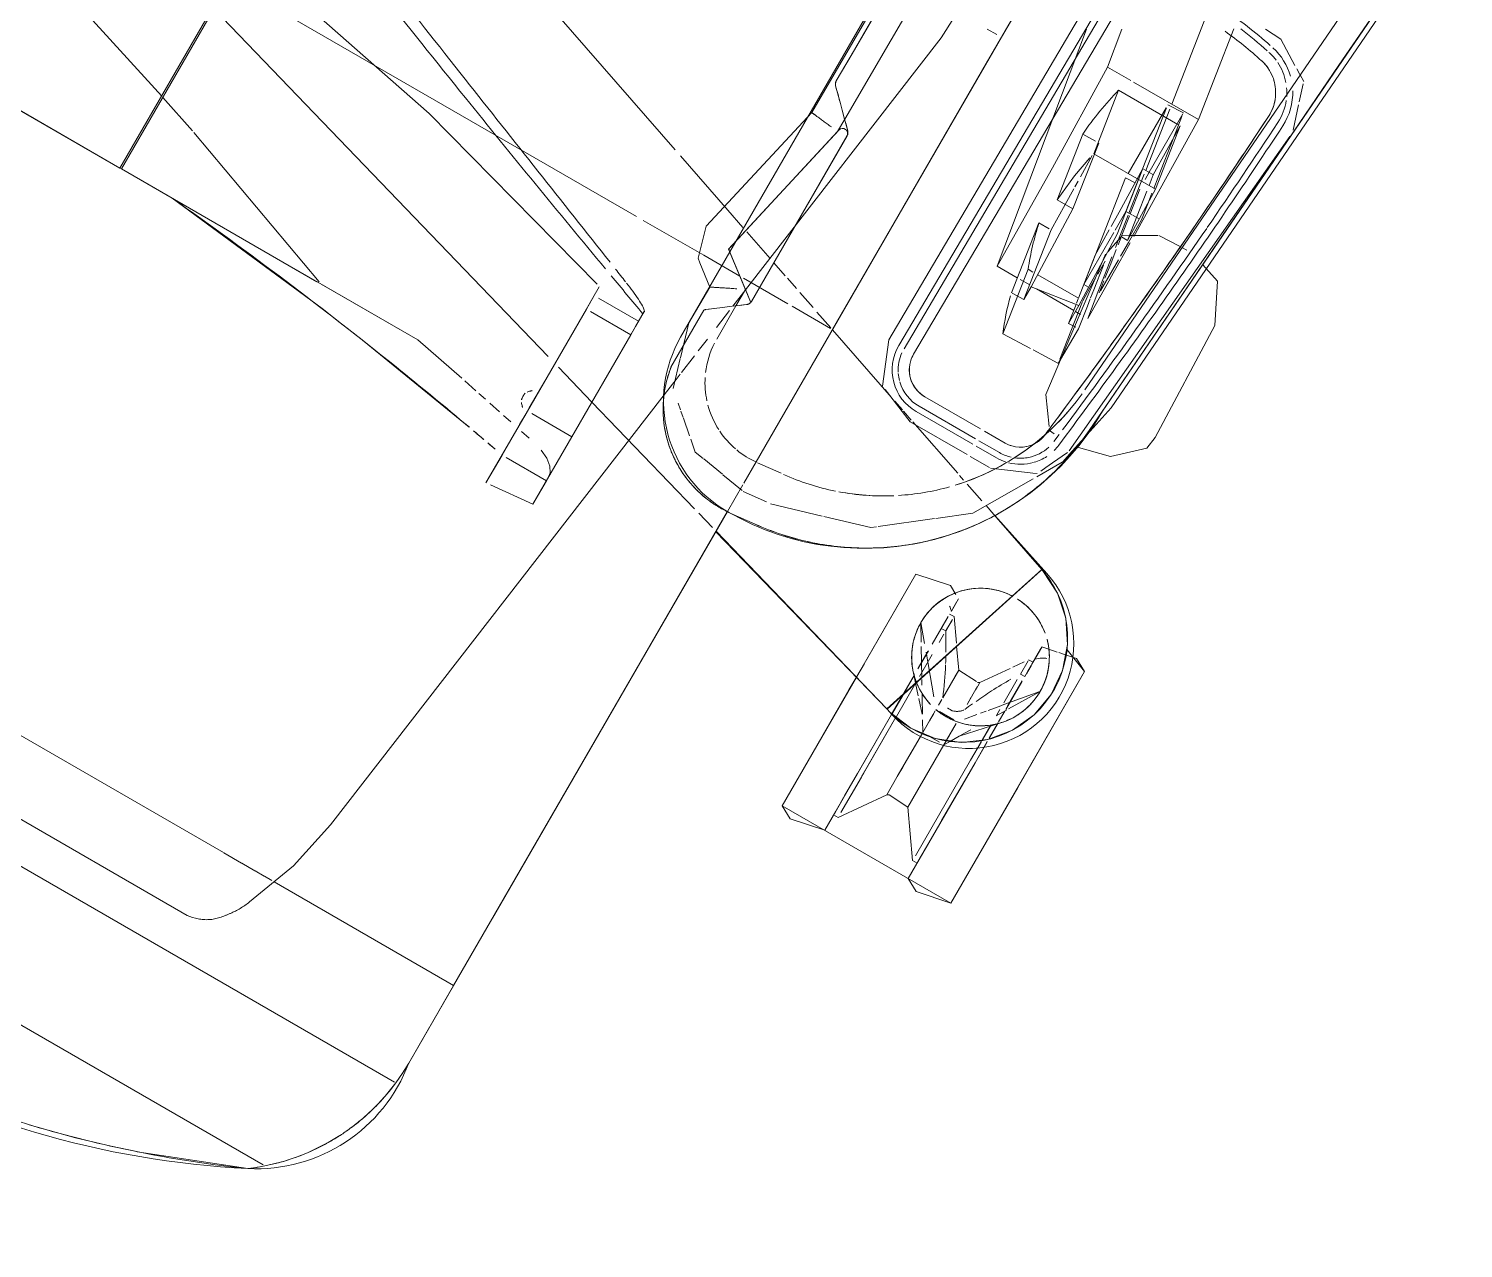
# Model space of a CAD drawing. Header units: inches. Extents: x 6664 to 8129, y 209 to 1287.
# Drawn here: x 7397.98 to 7411.75, y 624.52 to 636.23 of the extents above; entities that cross this region are included whole.
import ezdxf

# ---------------------------------------------------------------- set-up
doc = ezdxf.new("R2010")
doc.units = ezdxf.units.IN
doc.header["$MEASUREMENT"] = 0
doc.layers.add('I-FURN', color=30, linetype='Continuous', lineweight=9)

# ---------------------------------------------------------------- blocks, each defined once
blk = doc.blocks.new('Desk-Worksurface-Teknion-WWWTW3060-R2011 - 30_ x 60_-8039176-11th FLOOR POWER _ SIGNAL')
at = {"layer": 'I-FURN'}
blk.add_arc((-33.53, -44.312), 30.551, 30.5945, 89.4047, dxfattribs=at)
blk = doc.blocks.new('Allsteel Seating Acuity Work-Conference Chair1 - Fully Adj_ Arms_ Mesh Back-V141-11th FLOOR POWER _ SIGNAL')
at = {"layer": 'I-FURN', "lineweight": 13}
for p, q in [((-6.701, 12.472), (-7.15, 12.357)), ((-7.486, 12.258), (-7.725, 12.18)), ((-7.728, 12.179), (-8.73, 11.788)), ((-8.858, 11.684), (-8.991, 11.557)), ((-8.84, 11.684), (8.84, 11.684)), ((-9.072, 11.468), (-9.111, 11.42)), ((-8.991, 11.557), (-9.071, 11.468)), ((-9.272, 11.187), (-9.336, 11.071)), ((-9.533, 10.364), (9.533, 10.364)), ((-9.561, 10.137), (-9.561, 4.022)), ((-9.561, 8.532), (-9.561, 10.137)), ((-9.561, 10.137), (-9.561, 9.741)), ((-7.009, 9.973), (7.009, 9.973)), ((-9.561, 9.728), (-9.561, 9.277)), ((-9.561, 9.277), (-9.561, 4.021)), ((-9.561, 9.277), (-7.571, 9.277)), ((-7.548, 9.277), (-7.464, 9.277)), ((-7.463, 9.277), (-7.362, 9.277)), ((-7.357, 9.277), (-7.215, 9.277)), ((-7.209, 9.277), (-7.016, 9.277)), ((-7.009, 9.277), (7.009, 9.277)), ((-9.561, 4.021), (-9.561, 8.532)), ((-8.475, 3.356), (-7.767, 8.532)), ((-13.299, 6.205), (-11.429, 6.205)), ((-13.299, 3.638), (-13.299, 6.205)), ((-13.299, 4.922), (-13.299, 6.205)), ((-13.299, 6.205), (-13.299, 4.922)), ((-12.826, 6.205), (-12.826, 5.994)), ((-12.826, 4.922), (-12.826, 6.205)), ((-11.901, 6.205), (-11.901, 5.994)), ((-11.901, 4.922), (-11.901, 6.205)), ((-11.429, 6.205), (-11.429, 4.78)), ((-11.429, 6.205), (-11.429, 4.922)), ((-11.429, 4.922), (-11.429, 6.205)), ((-12.777, 6.035), (-12.826, 6.035)), ((-12.826, 5.576), (-12.826, 6.035)), ((-12.826, 6.035), (-12.826, 5.981)), ((-12.826, 5.994), (-12.826, 5.829)), ((-12.826, 5.981), (-12.826, 5.842)), ((-12.481, 5.613), (-12.777, 6.035)), ((-12.777, 5.981), (-12.777, 4.922)), ((-12.777, 4.922), (-12.777, 5.981)), ((-11.95, 6.035), (-12.246, 5.613)), ((-11.901, 6.035), (-11.95, 6.035)), ((-11.95, 5.981), (-11.95, 5.587)), ((-11.95, 5.587), (-11.95, 5.981)), ((-11.901, 5.994), (-11.901, 5.829)), ((-11.901, 5.981), (-11.901, 5.842)), ((-11.901, 5.576), (-11.901, 5.981)), ((-12.826, 5.823), (-12.826, 5.576)), ((-12.826, 5.809), (-12.826, 5.579)), ((-11.901, 5.823), (-11.901, 5.576)), ((-11.901, 5.809), (-11.901, 4.922)), ((-12.826, 5.565), (-12.826, 5.266)), ((-12.826, 4.922), (-12.826, 5.565)), ((-12.826, 5.563), (-12.826, 5.26)), ((-12.481, 4.922), (-12.481, 5.613)), ((-12.246, 5.416), (-12.246, 5.613)), ((-11.95, 5.587), (-11.95, 5.576)), ((-11.95, 5.576), (-11.95, 5.587)), ((-11.95, 5.576), (-11.95, 5.546)), ((-11.95, 4.922), (-11.95, 5.576)), ((-11.95, 5.546), (-11.95, 4.922)), ((-11.901, 5.565), (-11.901, 4.922)), ((-11.901, 4.922), (-11.901, 5.565)), ((-12.481, 5.41), (-12.481, 5.306)), ((-12.246, 5.416), (-12.246, 5.41)), ((-12.246, 5.41), (-12.246, 5.416)), ((-12.246, 5.41), (-12.246, 5.306)), ((-12.246, 4.928), (-12.246, 5.41)), ((-12.826, 5.259), (-12.826, 4.922)), ((-12.826, 5.254), (-12.826, 4.922)), ((-12.481, 5.276), (-12.481, 4.922)), ((-12.246, 5.276), (-12.246, 4.928)), ((-13.299, 4.618), (-13.299, 4.922)), ((-13.299, 4.922), (-13.299, 3.638)), ((-12.826, 4.702), (-12.826, 4.922)), ((-12.826, 4.922), (-12.826, 4.688)), ((-12.826, 4.704), (-12.826, 4.922)), ((-12.826, 4.922), (-12.826, 4.689)), ((-12.777, 4.724), (-12.777, 4.922)), ((-12.777, 4.922), (-12.777, 4.716)), ((-12.567, 4.778), (-12.521, 4.855)), ((-12.521, 4.855), (-12.481, 4.922)), ((-12.481, 4.871), (-12.481, 4.922)), ((-12.481, 4.87), (-12.481, 4.922)), ((-12.481, 4.922), (-12.481, 4.867)), ((-12.481, 4.817), (-12.481, 4.871)), ((-12.481, 4.688), (-12.481, 4.87)), ((-12.481, 4.867), (-12.481, 4.81)), ((-11.835, 4.897), (-12.453, 2.995)), ((-11.838, 4.897), (-12.45, 3.012)), ((-12.432, 4.922), (-12.294, 4.922)), ((-12.246, 4.922), (-12.184, 4.818)), ((-12.246, 4.922), (-12.246, 4.817)), ((-12.246, 4.682), (-12.246, 4.922)), ((-12.246, 4.922), (-12.246, 4.81)), ((-11.95, 4.542), (-11.95, 4.915)), ((-11.95, 4.915), (-11.95, 4.716)), ((-11.901, 4.704), (-11.901, 4.908)), ((-11.901, 4.907), (-11.901, 4.689)), ((-11.901, 4.702), (-11.901, 4.907)), ((-11.901, 4.907), (-11.901, 4.688)), ((-11.875, 4.909), (-11.838, 4.898)), ((-11.875, 4.909), (-11.835, 4.897)), ((-11.838, 4.898), (-9.561, 4.245)), ((-11.835, 4.897), (-9.561, 4.239)), ((-9.561, 4.239), (-11.835, 4.897)), ((-11.429, 4.922), (-11.429, 4.773)), ((-11.429, 4.773), (-11.429, 4.922)), ((-7.464, 4.937), (-7.909, 4.894)), ((-7.909, 4.894), (-7.464, 4.937)), ((-7.909, 4.894), (-7.909, 4.634)), ((-7.909, 4.146), (-7.909, 4.894)), ((-7.417, 4.634), (-7.417, 4.942)), ((-7.417, 4.942), (-7.417, 4.146)), ((-12.848, 4.467), (-12.568, 4.778)), ((-12.777, 4.532), (-12.777, 4.699)), ((-12.777, 4.69), (-12.777, 4.529)), ((-12.633, 4.669), (-12.602, 4.721)), ((-12.602, 4.721), (-12.571, 4.771)), ((-12.568, 4.778), (-12.567, 4.778)), ((-12.481, 4.697), (-12.481, 4.766)), ((-12.481, 4.757), (-12.481, 4.686)), ((-12.246, 4.792), (-12.246, 4.721)), ((-12.246, 4.784), (-12.246, 4.71)), ((-12.156, 4.771), (-12.076, 4.638)), ((-12.153, 4.771), (-12.05, 4.656)), ((-11.95, 4.716), (-11.95, 4.533)), ((-11.901, 4.489), (-11.901, 4.701)), ((-11.901, 4.489), (-11.901, 4.699)), ((-11.901, 4.686), (-11.901, 4.483)), ((-11.901, 4.685), (-11.901, 4.479)), ((-11.429, 4.773), (-11.429, 4.627)), ((-11.429, 3.638), (-11.429, 4.773)), ((-13.299, 3.638), (-13.299, 4.589)), ((-12.826, 4.489), (-12.826, 4.652)), ((-12.826, 4.489), (-12.826, 4.651)), ((-12.826, 4.64), (-12.826, 4.483)), ((-12.826, 4.638), (-12.826, 4.479)), ((-12.53, 4.609), (-12.61, 4.513)), ((-12.284, 4.667), (-12.444, 4.667)), ((-12.246, 4.619), (-12.246, 4.555)), ((-12.166, 4.572), (-11.888, 4.238)), ((-12.074, 4.635), (-12.051, 4.597)), ((-12.033, 4.637), (-11.95, 4.545)), ((-11.95, 4.545), (-11.88, 4.467)), ((-11.429, 4.589), (-11.429, 3.638)), ((-7.91, 4.589), (-7.91, 2.923)), ((-7.909, 4.634), (-7.909, 4.608)), ((-7.909, 4.634), (-7.464, 4.634)), ((-7.909, 4.608), (-7.909, 4.288)), ((-7.417, 4.634), (-7.417, 4.288)), ((-7.239, 4.601), (-7.332, 4.618)), ((-7.062, 4.569), (-7.189, 4.591)), ((-5.66, 4.341), (-7.011, 4.559)), ((-12.834, 4.334), (-12.776, 4.43)), ((-12.826, 4.474), (-12.826, 4.36)), ((-12.826, 4.47), (-12.826, 4.352)), ((-12.777, 4.425), (-12.777, 4.36)), ((-12.685, 4.424), (-12.767, 4.325)), ((-12.634, 4.484), (-12.67, 4.441)), ((-12.481, 4.474), (-12.481, 4.396)), ((-12.481, 4.281), (-12.481, 4.468)), ((-12.246, 4.23), (-12.246, 4.537)), ((-12.246, 4.474), (-12.246, 4.396)), ((-12.012, 4.532), (-11.984, 4.484)), ((-11.974, 4.469), (-11.821, 4.214)), ((-11.95, 4.473), (-11.95, 4.227)), ((-11.901, 4.415), (-11.901, 4.36)), ((-11.901, 4.409), (-11.901, 4.223)), ((-12.77, 4.321), (-13.023, 4.019)), ((-13.022, 4.021), (-12.847, 4.313)), ((-12.826, 4.331), (-12.826, 4.025)), ((-12.826, 4.296), (-12.826, 4.015)), ((-12.777, 4.286), (-12.777, 4.029)), ((-12.481, 4.314), (-12.481, 4.276)), ((-12.481, 4.23), (-12.481, 4.271)), ((-12.246, 4.377), (-12.246, 4.32)), ((-12.246, 4.304), (-12.246, 4.266)), ((-11.901, 4.36), (-11.901, 4.216)), ((-7.909, 4.296), (-7.909, 4.171)), ((-7.909, 4.171), (-7.909, 4.296)), ((-7.56, 4.363), (-7.465, 4.343)), ((-7.417, 4.171), (-7.417, 4.296)), ((-7.417, 4.296), (-7.417, 4.178)), ((-7.33, 4.314), (-7.24, 4.296)), ((-7.187, 4.285), (-7.065, 4.26)), ((-5.436, 4.309), (-5.63, 4.336)), ((-5.218, 4.279), (-5.436, 4.309)), ((-3.441, 4.08), (-5.218, 4.279)), ((-12.664, 3.97), (-12.481, 4.23)), ((-12.481, 4.26), (-12.481, 4.23)), ((-12.46, 4.242), (-12.481, 4.23)), ((-12.246, 4.23), (-12.448, 4.241)), ((-12.246, 4.26), (-12.246, 4.23)), ((-12.246, 4.23), (-12.113, 4.041)), ((-11.901, 4.143), (-11.901, 3.86)), ((-11.901, 4.14), (-11.901, 3.835)), ((-11.834, 4.174), (-11.703, 4.017)), ((-11.8, 4.178), (-11.703, 4.017)), ((-9.515, 4.226), (-9.332, 4.173)), ((-9.332, 4.173), (-9.515, 4.226)), ((-9.275, 4.156), (-7.909, 3.761)), ((-7.909, 3.761), (-9.275, 4.156)), ((-7.909, 4.223), (-7.909, 4.171)), ((-7.464, 4.146), (-7.909, 4.146)), ((-7.909, 4.146), (-7.909, 3.014)), ((-7.417, 4.146), (-7.417, 3.014)), ((-7.01, 4.248), (-6.928, 4.232)), ((-6.891, 4.224), (-6.751, 4.196)), ((-6.714, 4.188), (-6.164, 4.08)), ((-12.097, 4.017), (-11.95, 3.808)), ((-11.95, 4.093), (-11.95, 4.002)), ((-9.561, 3.724), (-9.561, 4.021)), ((-9.561, 4.021), (-9.561, 3.724)), ((-7.909, 4.11), (-7.909, 3.794)), ((-7.909, 3.794), (-7.909, 4.11)), ((-7.909, 4.11), (-7.909, 3.868)), ((-7.417, 3.92), (-7.417, 4.11)), ((-6.164, 4.08), (-5.092, 4.08)), ((-6.164, 4.08), (-3.441, 4.08)), ((-5.064, 4.069), (-3.307, 3.429)), ((-2.879, 4.08), (-5.046, 4.08)), ((-2.879, 4.08), (-3.441, 4.08)), ((-2.863, 4.08), (-2.879, 4.08)), ((-2.879, 4.08), (-2.879, 1.68)), ((0, 4.08), (-2.863, 4.08)), ((-2.863, 4.08), (-2.863, 1.595)), ((2.863, 4.08), (-2.863, 4.08)), ((-12.826, 3.967), (-12.777, 3.967)), ((-12.826, 3.965), (-12.826, 3.914)), ((-12.826, 3.846), (-12.826, 3.935)), ((-12.826, 3.923), (-12.826, 3.818)), ((-12.826, 3.914), (-12.826, 3.842)), ((-12.826, 3.819), (-12.826, 3.911)), ((-12.777, 3.819), (-12.777, 3.967)), ((-12.75, 3.846), (-12.68, 3.946)), ((-11.95, 3.967), (-11.901, 3.967)), ((-11.95, 3.839), (-11.95, 3.967)), ((-11.95, 3.952), (-11.95, 3.853)), ((-11.901, 3.967), (-11.901, 3.869)), ((-11.901, 3.834), (-11.901, 3.967)), ((-7.417, 3.794), (-7.417, 3.92)), ((-7.417, 3.912), (-7.417, 3.794)), ((-12.826, 3.83), (-12.826, 3.664)), ((-12.826, 3.774), (-12.826, 3.81)), ((-12.826, 3.808), (-12.777, 3.808)), ((-12.826, 3.808), (-12.826, 3.808)), ((-12.826, 3.808), (-12.826, 3.808)), ((-12.826, 3.639), (-12.826, 3.774)), ((-12.777, 3.808), (-12.777, 3.808)), ((-11.95, 3.808), (-11.901, 3.808)), ((-11.95, 3.808), (-11.95, 3.808)), ((-11.901, 3.808), (-11.901, 3.808)), ((-11.901, 3.779), (-11.901, 3.674)), ((-11.901, 3.639), (-11.901, 3.774)), ((-7.909, 3.802), (-7.909, 2.782)), ((-7.909, 3.761), (-7.464, 3.633)), ((-7.464, 3.633), (-7.909, 3.761)), ((-7.417, 3.802), (-7.417, 2.766)), ((-13.048, 3.541), (-13.299, 3.638)), ((-12.994, 3.604), (-13.06, 3.59)), ((-12.876, 3.628), (-12.977, 3.607)), ((-12.826, 3.638), (-12.876, 3.628)), ((-12.826, 3.664), (-12.826, 3.639)), ((-11.901, 3.664), (-11.901, 3.639)), ((-9.561, 3.471), (-9.561, 3.707)), ((-9.561, 3.707), (-9.561, 3.471)), ((-7.326, 3.593), (-2.879, 2.306)), ((-2.879, 2.306), (-7.326, 3.593)), ((-9.561, -0.945), (-9.561, 3.471)), ((-9.561, 3.471), (-9.561, 2.004)), ((-8.501, 3.169), (-8.475, 3.356)), ((-3.287, 3.422), (-2.881, 3.286)), ((-8.509, 3.104), (-8.501, 3.169)), ((-2.865, 3.28), (-1.734, 2.922)), ((-8.54, 2.883), (-8.512, 3.084)), ((-11.803, 2.772), (-12.516, 3.004)), ((-12.456, 2.996), (-12.47, 3.001)), ((-12.453, 2.995), (-12.47, 3.001)), ((-12.453, 2.995), (-11.79, 2.768)), ((-11.79, 2.768), (-12.453, 2.995)), ((-7.91, 2.923), (-7.91, 2.758)), ((-7.909, 3.014), (-7.464, 3.014)), ((-7.909, 2.865), (-7.909, 3.014)), ((-7.417, 3.014), (-7.417, 2.865)), ((-11.79, 2.768), (-11.683, 2.731)), ((-11.683, 2.731), (-11.79, 2.768)), ((-8.567, 2.684), (-8.548, 2.825)), ((-8.335, 2.797), (-8.335, -3.257)), ((-7.909, 2.782), (-7.909, 2.865)), ((-7.464, 2.865), (-7.909, 2.865)), ((-7.909, 2.763), (-7.909, 2.782)), ((-7.417, 2.865), (-7.417, 2.766)), ((-11.625, 2.711), (-11.422, 2.642)), ((-11.422, 2.642), (-11.625, 2.711)), ((-11.374, 2.626), (-11.319, 2.607)), ((-11.319, 2.607), (-11.374, 2.626)), ((-11.292, 2.598), (-10.671, 2.385)), ((-10.671, 2.385), (-11.292, 2.598)), ((-8.614, 2.339), (-8.586, 2.544)), ((-10.65, 2.378), (-10.543, 2.341)), ((-10.543, 2.341), (-10.65, 2.378)), ((-10.528, 2.336), (-10.423, 2.301)), ((-10.423, 2.301), (-10.528, 2.336)), ((-10.377, 2.285), (-9.561, 2.005)), ((-9.561, 2.005), (-10.377, 2.285)), ((-8.644, 2.121), (-8.621, 2.288)), ((-9.063, -0.945), (-8.648, 2.09)), ((-9.561, 2.004), (-9.561, -1.238)), ((-9.539, 2.004), (-9.113, 2.004)), ((-9.539, 1.998), (-9.348, 1.933)), ((-9.348, 1.933), (-9.539, 1.998)), ((-9.068, 2.004), (-8.575, 2.004)), ((-8.536, 2.004), (-8.134, 2.004)), ((-8.134, 2.004), (-7.464, 2.004)), ((-7.388, 2.004), (6.974, 2.004)), ((-9.294, 1.914), (-9.113, 1.852)), ((-9.113, 1.852), (-9.294, 1.914)), ((-9.065, 1.836), (-8.94, 1.793)), ((-8.94, 1.793), (-9.065, 1.836)), ((-8.911, 1.783), (-8.752, 1.729)), ((-8.752, 1.729), (-8.911, 1.783)), ((-8.7, 1.711), (-8.379, 1.601)), ((-8.379, 1.601), (-8.7, 1.711)), ((-8.327, 1.584), (-8.118, 1.512)), ((-8.118, 1.512), (-8.327, 1.584)), ((-12.197, 1.386), (-12.663, -4.734)), ((-8.118, 1.512), (-7.464, 1.288)), ((-7.464, 1.288), (-8.118, 1.512)), ((-7.391, 1.263), (-3.174, -0.179)), ((-3.174, -0.179), (-7.391, 1.263)), ((-9.561, -2.863), (-9.561, -0.945)), ((-9.561, -1.238), (-9.561, -2.863)), ((-9.511, -1.238), (-9.403, -1.238))]:
    blk.add_line(p, q, dxfattribs=at)
at = {"layer": 'I-FURN'}
for p, q in [((-9.854, 3.993), (-9.592, 4.02)), ((-9.592, 4.02), (-9.854, 3.993)), ((-9.882, 3.749), (-10.371, 3.604)), ((-9.597, 3.778), (-9.841, 3.753)), ((-9.348, 3.737), (-9.585, 3.776)), ((-9.112, 3.698), (-9.341, 3.736)), ((-9.824, 3.446), (-9.577, 3.471)), ((-9.577, 3.471), (-9.824, 3.446)), ((-8.747, 3.456), (-8.882, 3.573)), ((-8.693, 3.409), (-8.743, 3.452)), ((-10.887, 3.423), (-11.317, 3.086)), ((-8.633, 3.357), (-8.682, 3.4)), ((-8.435, 2.975), (-8.519, 3.258)), ((-8.398, 2.46), (-8.398, 3.091)), ((-8.336, 2.638), (-8.434, 2.969)), ((-8.644, 2.638), (-8.644, 2.27)), ((-8.644, 2.27), (-8.644, 2.638)), ((-8.336, 2.239), (-8.336, 2.638)), ((-11.54, 2.397), (-11.917, 2.235)), ((-11.315, 2.397), (-11.53, 2.397)), ((-10.65, 2.397), (-11.282, 2.397)), ((-10.288, 2.25), (-10.65, 2.397)), ((-8.413, 2.444), (-8.541, 2.348)), ((-11.966, 2.247), (-12.108, 2.003)), ((-11.917, 2.235), (-11.954, 2.219)), ((-11.314, 2.284), (-11.54, 2.284)), ((-11.313, 2.226), (-11.54, 2.226)), ((-10.65, 2.284), (-11.277, 2.284)), ((-10.65, 2.226), (-11.274, 2.226)), ((-10.077, 1.818), (-10.25, 2.234)), ((-8.727, 2.208), (-8.672, 2.249)), ((-8.644, 2.27), (-8.644, 2.087)), ((-8.644, 2.087), (-8.644, 2.27)), ((-8.615, 2.292), (-8.578, 2.32)), ((-8.337, 2.239), (-8.358, 2.228)), ((-8.137, 2.086), (-8.336, 2.239)), ((-11.998, 2.126), (-12.031, 2.056)), ((-11.972, 2.182), (-11.998, 2.126)), ((-11.311, 2.119), (-11.54, 2.119)), ((-11.54, 2.119), (-11.311, 2.119)), ((-11.311, 2.119), (-11.54, 2.119)), ((-10.65, 2.119), (-11.268, 2.119)), ((-11.268, 2.119), (-10.65, 2.119)), ((-10.65, 2.119), (-11.268, 2.119)), ((-8.311, 1.832), (-8.752, 2.17)), ((-8.752, 2.17), (-8.644, 2.087)), ((-8.752, 2.158), (-8.752, 0.324)), ((-8.752, 0.324), (-8.752, 2.158)), ((-8.752, 2.158), (-8.752, 0.322)), ((-8.752, 0.324), (-8.752, 2.158)), ((-8.644, 2.087), (-8.324, 1.842)), ((-8.644, 2.087), (-8.324, 1.842)), ((-8.324, 1.842), (-8.644, 2.087)), ((-12.11, 2.001), (-12.138, 1.866)), ((-12.031, 2.056), (-12.106, 1.897)), ((-12.15, 1.811), (-12.481, 1.726)), ((-12.11, 1.875), (-12.435, -1.798)), ((-12.138, 1.866), (-12.254, 1.318)), ((-11.939, 1.871), (-11.949, 1.787)), ((-11.848, 1.801), (-11.905, 1.806)), ((-10.393, -2.072), (-10.354, 1.82)), ((-10.354, 1.82), (-10.393, -2.072)), ((-10.393, -2.072), (-10.354, 1.82)), ((-10.286, -2.074), (-10.248, 1.819)), ((-10.19, 1.819), (-10.228, -2.074)), ((-10.115, -2.075), (-10.077, 1.818)), ((-8.657, 0.313), (-8.311, 1.832)), ((-8.315, 1.817), (-8.653, 0.333)), ((-8.315, 1.817), (-8.653, 0.333)), ((-8.653, 0.333), (-8.315, 1.817)), ((-11.647, 1.52), (-11.826, 1.77)), ((-8.346, 0.297), (-8.015, 1.749)), ((-12.18, 1.61), (-12.625, -4.232)), ((-11.6, 1.138), (-11.647, 1.52)), ((-12.761, 1.352), (-12.719, 0.134)), ((-12.254, 1.318), (-12.701, -4.555)), ((-12.395, -4.578), (-11.947, 1.294)), ((-11.947, 1.294), (-12.395, -4.578)), ((-11.599, 1.202), (-11.603, 0.815)), ((-11.544, 0.681), (-11.6, 1.138)), ((-11.326, 1.211), (-11.595, 1.202)), ((-11.593, 1.158), (-11.504, 0.57)), ((-10.998, 1.221), (-11.297, 1.212)), ((-10.998, 1.221), (-10.898, 0.563)), ((-11.008, 0.834), (-10.881, 0.838)), ((-11.008, 0.695), (-11.008, 0.834)), ((-11.008, 0.834), (-10.901, 0.125)), ((-10.872, 0.838), (-10.765, 0.125)), ((-11.568, 0.585), (-11.603, 0.815)), ((-11.573, 0.816), (-11.494, 0.819)), ((-11.494, 0.819), (-11.494, 0.621)), ((-11.494, 0.819), (-11.465, 0.626)), ((-11.008, 0.695), (-11.494, 0.621)), ((-10.981, -0.154), (-11.008, 0.695)), ((-11.629, 0.686), (-11.625, 0.249)), ((-11.589, 0.419), (-11.629, 0.686)), ((-11.557, 0.512), (-11.568, 0.585)), ((-11.494, 0.686), (-11.551, 0.686)), ((-11.479, 0.15), (-11.544, 0.681)), ((-11.502, 0.422), (-11.503, 0.563)), ((-11.494, 0.621), (-11.469, -0.154)), ((-11.063, 0.686), (-11.474, 0.686)), ((-11.463, 0.614), (-11.456, 0.567)), ((-11.455, 0.563), (-11.004, 0.563)), ((-11.455, 0.563), (-11.389, 0.125)), ((-10.881, 0.686), (-10.986, 0.686)), ((-10.951, 0.563), (-10.898, 0.563)), ((-10.626, 0.686), (-10.849, 0.686)), ((-10.626, 0.686), (-10.229, -1.715)), ((-11.584, 0.297), (-11.603, 0.419)), ((-11.534, 0.058), (-11.589, 0.419)), ((-11.543, 0.42), (-11.555, 0.502)), ((-11.505, 0.168), (-11.543, 0.42)), ((-11.501, 0.344), (-11.502, 0.422)), ((-11.434, 0.424), (-11.487, 0.422)), ((-11.434, -0.154), (-11.434, 0.424)), ((-11.269, -0.666), (-11.434, 0.424)), ((-11.603, 0.394), (-11.603, 0.05)), ((-11.5, 0.315), (-11.501, 0.344)), ((-8.68, 0.224), (-8.734, 0.278)), ((-8.653, 0.333), (-8.654, 0.195)), ((-8.654, 0.195), (-8.653, 0.333)), ((-8.368, 0.3), (-8.346, 0.297)), ((-8.361, -3.121), (-8.346, 0.297)), ((-11.625, 0.247), (-11.623, 0.051)), ((-11.558, 0.121), (-11.58, 0.269)), ((-11.498, 0.125), (-11.5, 0.271)), ((-11.468, 0.066), (-11.479, 0.15)), ((-8.654, 0.195), (-8.668, -3.119)), ((-8.668, -3.119), (-8.654, 0.195)), ((-8.587, 0.131), (-8.624, 0.168)), ((-11.623, 0.051), (-11.622, -0.008)), ((-11.603, 0.009), (-11.603, -0.141)), ((-11.536, -0.024), (-11.558, 0.121)), ((-11.515, -0.154), (-11.475, 0.035)), ((-11.383, -0.153), (-11.389, 0.125)), ((-10.901, 0.125), (-10.896, -0.153)), ((-10.765, 0.125), (-10.879, 0.125)), ((-8.541, 0.085), (-8.417, -0.039)), ((-11.622, -0.008), (-11.62, -0.146)), ((-11.518, -0.14), (-11.529, -0.072)), ((-11.502, -0.154), (-11.52, -0.038)), ((-8.417, -0.039), (-8.443, -0.013)), ((-11.814, -0.342), (-11.584, -0.206)), ((-11.603, -0.141), (-11.603, -0.392)), ((-11.585, -0.154), (-11.571, -0.713)), ((-11.585, -0.154), (-11.509, -0.656)), ((-11.518, -0.154), (-11.585, -0.154)), ((-11.584, -0.206), (-11.517, -0.166)), ((-11.484, -0.369), (-11.516, -0.154)), ((-11.47, -0.367), (-11.502, -0.154)), ((-11.469, -0.154), (-11.368, -0.824)), ((-11.434, -0.386), (-11.434, -0.181)), ((-10.981, -0.154), (-10.88, -0.824)), ((-10.804, -0.154), (-10.981, -0.154)), ((-10.896, -0.153), (-10.892, -0.326)), ((-10.804, -0.154), (-10.703, -0.824)), ((-12.124, -0.357), (-12.073, -0.355)), ((-12.052, -0.354), (-11.821, -0.346)), ((-11.603, -0.392), (-11.576, -0.571)), ((-11.579, -0.391), (-11.512, -0.389)), ((-11.504, -0.388), (-11.434, -0.386)), ((-11.443, -0.639), (-11.481, -0.388)), ((-11.407, -0.785), (-11.467, -0.387)), ((-11.274, -1.444), (-11.434, -0.386)), ((-10.891, -0.348), (-10.89, -0.411)), ((-10.889, -0.456), (-10.884, -0.69)), ((-11.574, -0.582), (-11.562, -0.663)), ((-11.372, -0.669), (-11.269, -0.666)), ((-11.571, -0.713), (-10.888, -0.713)), ((-11.571, -0.713), (-11.473, -1.361)), ((-11.554, -0.713), (-11.537, -0.827)), ((-11.501, -0.713), (-11.484, -0.824)), ((-11.479, -0.824), (-11.376, -0.824)), ((-11.438, -0.824), (-11.438, -0.746)), ((-11.438, -1.472), (-11.438, -0.824)), ((-11.307, -1.45), (-11.401, -0.824)), ((-11.269, -0.713), (-11.269, -1.443)), ((-10.888, -0.713), (-10.79, -1.361)), ((-10.882, -0.749), (-10.88, -0.824)), ((-10.843, -0.824), (-10.703, -0.824)), ((-11.537, -0.827), (-11.475, -1.235)), ((-11.475, -1.235), (-11.443, -1.446)), ((-10.79, -1.361), (-11.448, -1.361)), ((-11.595, -1.499), (-11.455, -2.423)), ((-10.875, -1.499), (-11.595, -1.499)), ((-11.269, -1.476), (-11.438, -1.482)), ((-11.171, -2.345), (-11.299, -1.499)), ((-10.588, -1.499), (-10.844, -1.499)), ((-10.524, -1.885), (-10.588, -1.499)), ((-12.433, -1.866), (-12.357, -2.103)), ((-12.348, -2.131), (-12.294, -2.3)), ((-12.287, -2.321), (-12.226, -2.359)), ((-12.222, -2.361), (-12.168, -2.394)), ((-12.137, -2.413), (-11.895, -2.563)), ((-11.895, -2.563), (-11.718, -2.574))]:
    blk.add_line(p, q, dxfattribs=at)
at = {"layer": 'I-FURN', "lineweight": 13, "flags": 128}
for points in [[(-7.15, 12.357), (-7.325, 12.307), (-7.486, 12.258)], [(-8.73, 11.788), (-8.795, 11.737), (-8.858, 11.684)], [(-9.111, 11.42), (-9.149, 11.371), (-9.272, 11.187)], [(-9.548, 10.364), (-9.557, 10.251), (-9.561, 10.137)], [(-7.767, 8.532), (-7.656, 9.05), (-7.464, 9.562)], [(-13.299, 6.205), (-12.956, 6.276), (-12.826, 6.205)], [(-11.901, 6.205), (-11.558, 6.276), (-11.429, 6.205)], [(-12.481, 5.613), (-12.267, 5.601), (-12.246, 5.613)], [(-12.47, 3.001), (-12.696, 3.116), (-12.886, 3.285), (-13.027, 3.496), (-13.111, 3.736), (-13.131, 3.989), (-13.087, 4.24), (-12.981, 4.471), (-12.82, 4.667), (-12.615, 4.818), (-12.379, 4.911), (-12.127, 4.942), (-11.875, 4.909)], [(-7.909, 4.608), (-7.903, 4.55), (-7.868, 4.495), (-7.805, 4.445), (-7.718, 4.404)], [(-13.06, 3.59), (-13.17, 3.567), (-13.299, 3.638)], [(-11.429, 3.638), (-11.772, 3.567), (-11.859, 3.615)], [(-7.386, 2.756), (-5.171, 2.144), (-2.879, 1.68)], [(-8.977, -2.377), (-9.091, -1.662), (-9.063, -0.945)]]:
    blk.add_lwpolyline(points, dxfattribs=at)
at = {"layer": 'I-FURN', "flags": 128}
for points in [[(-8.888, 3.85), (-8.924, 3.872), (-8.96, 3.893)], [(-10.386, 3.599), (-10.831, 3.467), (-10.874, 3.433)], [(-8.909, 3.596), (-9.008, 3.681), (-9.106, 3.697)], [(-8.541, 3.49), (-8.497, 3.406), (-8.459, 3.319), (-8.43, 3.229), (-8.408, 3.137)], [(-11.326, 3.079), (-11.61, 2.856), (-11.945, 2.283)], [(-8.541, 2.348), (-8.615, 2.292), (-8.727, 2.208)], [(-8.471, 2.4), (-8.437, 2.426), (-8.413, 2.444)], [(-8.408, 2.449), (-8.41, 2.446), (-8.413, 2.444)], [(-8.015, 1.749), (-8.102, 2.055), (-8.137, 2.086)], [(-12.481, 1.726), (-12.743, 1.483), (-12.761, 1.352)], [(-12.638, -4.4), (-12.625, -4.232), (-12.598, -3.875), (-12.557, -3.336), (-12.502, -2.626), (-12.436, -1.757), (-12.359, -0.749), (-12.273, 0.381), (-12.18, 1.61)], [(-10.588, -1.499), (-10.612, -0.397), (-10.626, 0.686)], [(-8.734, 0.278), (-8.652, 0.196), (-8.588, 0.132), (-8.541, 0.085)], [(-12.719, 0.134), (-12.529, -0.246), (-12.33, -0.312)], [(-8.443, -0.013), (-8.479, 0.023), (-8.522, 0.066)], [(-8.417, -0.039), (-8.412, -0.045), (-8.408, -0.051)], [(-8.399, -0.083), (-8.4, -0.385), (-8.402, -0.807), (-8.405, -1.346), (-8.408, -2.003)], [(-8.408, -1.985), (-8.406, -1.571), (-8.403, -0.926), (-8.401, -0.43), (-8.399, -0.083)], [(-11.619, -0.216), (-11.616, -0.397), (-11.595, -1.499)], [(-11.368, -0.824), (-11.379, -0.348), (-11.383, -0.192)], [(-10.876, -0.659), (-10.835, -0.436), (-10.804, -0.154)], [(-11.473, -1.361), (-11.478, -1.092), (-11.484, -0.824)]]:
    blk.add_lwpolyline(points, dxfattribs=at)
at = {"layer": 'I-FURN', "lineweight": 13}
for centre, radius, start, end in [((-4.717, 3.94), 8.814, 90, 117.0814), ((-8.018, 10.395), 1.564, 117.0814, 189.495), ((-12.205, 3.961), 1.006, 68.5649, 252), ((-12.132, 3.942), 1, 89.7228, 235.6429), ((-12.132, 3.942), 1, 75.1308, 89.7228), ((-12.364, 4.017), 0.661, 120, 146.2704), ((-12.364, 4.017), 0.661, 90, 134.8811), ((-12.364, 4.017), 0.661, 105, 119.2083), ((-12.364, 4.017), 0.661, 80.4464, 98.082), ((-12.364, 4.017), 0.661, 80.6508, 90), ((-12.364, 4.017), 0.661, 0, 73.453), ((-12.364, 4.017), 0.661, 52.9451, 72.6748), ((-12.364, 4.017), 0.661, 137.9923, 178.8045), ((-12.364, 4.017), 0.661, 135, 137.1142), ((-12.364, 4.017), 0.661, 45.1189, 50.2351), ((-12.364, 4.017), 0.661, 42.8858, 45), ((-12.364, 4.017), 0.661, 37.9849, 42.1286), ((-12.364, 4.017), 0.661, 27.6797, 37.9849), ((-12.364, 4.017), 0.661, 150, 180), ((-12.364, 4.017), 0.661, 17.5854, 25.454), ((-12.364, 4.017), 0.661, 0, 15.777), ((-12.364, 4.017), 0.661, 180.1346, 225), ((-12.364, 4.017), 0.661, 180.2007, 205.819), ((-12.364, 4.017), 0.661, 272.5697, 360), ((-9.561, 1.386), 2.636, 90, 180), ((-12.364, 4.017), 0.661, 344.1099, 360), ((-9.561, 2.797), 1.225, 360, 90), ((-12.364, 4.017), 0.661, 273.121, 338.2937), ((-12.364, 4.017), 0.661, 209.5204, 222.3307), ((-12.364, 4.017), 0.661, 210, 225), ((-12.364, 4.017), 0.661, 317.6693, 331.2891), ((-12.364, 4.017), 0.661, 230.3406, 244.5526), ((-12.364, 4.017), 0.661, 230.3505, 248.3469), ((-12.364, 4.017), 0.661, 230.344, 248.3638), ((-12.364, 4.017), 0.661, 304.0495, 310.6572), ((-12.364, 4.017), 0.661, 310.6572, 315.7414), ((-12.364, 4.017), 0.661, 248.0063, 267.3923), ((-12.364, 4.017), 0.661, 249.5703, 250.149), ((-12.364, 4.017), 0.661, 249.6791, 267.5153), ((-12.364, 4.017), 0.661, 276.8099, 298.4442), ((-12.132, 3.942), 1, 235.6429, 250.2349)]:
    blk.add_arc(centre, radius, start, end, dxfattribs=at)
at = {"layer": 'I-FURN'}
for centre, radius, start, end in [((-9.482, 2.932), 1.094, 89.3382, 95.7597), ((-9.482, 2.932), 1.094, 82.9145, 88.4898), ((-9.594, 1.413), 2.594, 109.0738, 112.7049), ((-9.594, 1.413), 2.594, 95.7597, 107.8683), ((-9.594, 1.413), 2.594, 112.7049, 119.4678), ((-9.594, 1.413), 2.594, 121.2279, 126.2456), ((-9.594, 1.413), 2.594, 120.0525, 121.2279), ((-9.594, 1.413), 2.594, 126.2456, 132.2528), ((-9.616, 1.117), 2.338, 95.7702, 108.6055), ((-9.616, 1.117), 2.338, 95.7702, 108.6055), ((-9.482, 2.638), 0.838, 80.4266, 95.7597), ((-9.482, 2.638), 0.838, 80.4266, 95.7597), ((-9.482, 2.638), 0.838, 63.8398, 79.3596), ((-9.482, 2.638), 0.838, 63.8398, 79.3596), ((-9.594, 1.413), 2.594, 132.27, 133.9786), ((-9.616, 1.117), 2.338, 109.411, 122.433), ((-9.616, 1.117), 2.338, 109.411, 115.7309), ((-9.482, 2.638), 0.838, 44.9069, 62.5966), ((-9.482, 2.638), 0.838, 44.9069, 62.5966), ((-9.594, 1.413), 2.594, 133.9786, 139.3053), ((-9.616, 1.117), 2.338, 115.7309, 122.433), ((-9.482, 2.638), 0.838, 26.5027, 42.029), ((-9.482, 2.638), 0.838, 26.5027, 42.029), ((-9.594, 1.413), 2.594, 139.3053, 146.7452), ((-9.616, 1.117), 2.338, 123.4745, 135.7022), ((-9.616, 1.117), 2.338, 123.4745, 135.7022), ((-9.482, 2.638), 0.838, 3.1001, 23.3764), ((-9.482, 2.638), 0.838, 3.1001, 23.3764), ((-9.594, 1.413), 2.594, 146.7452, 152.1992), ((-9.594, 1.413), 2.594, 152.1992, 156.8458), ((-9.616, 1.117), 2.338, 137.0427, 174.5421), ((-9.616, 1.117), 2.338, 137.0427, 155.6734), ((-9.594, 1.413), 2.594, 157.021, 160.2743), ((-9.594, 1.413), 2.594, 160.2743, 163.7179), ((-11.54, 1.823), 0.461, 105.6842, 135.8904), ((-11.54, 1.823), 0.403, 90, 107.4336), ((-11.54, 1.823), 0.461, 90, 102.4387), ((-10.65, 1.823), 0.461, 359.4389, 90), ((-10.65, 1.823), 0.403, 46.5682, 90), ((-9.594, 1.413), 2.594, 163.7179, 167.312), ((-11.54, 1.823), 0.461, 136.6035, 153.3888), ((-9.616, 1.117), 2.338, 155.6734, 174.5421), ((-11.54, 1.823), 0.403, 131.5901, 162.4491), ((-11.54, 1.823), 0.403, 112.5251, 131.5901), ((-11.54, 1.823), 0.296, 90, 146.0509), ((-11.54, 1.823), 0.296, 117.7267, 131.5901), ((-11.54, 1.823), 0.296, 117.7267, 131.5901), ((-11.54, 1.823), 0.296, 90, 103.8634), ((-11.54, 1.823), 0.296, 90, 103.8634), ((-10.65, 1.823), 0.296, 47.0187, 90), ((-10.65, 1.823), 0.296, 51.1881, 90), ((-10.65, 1.823), 0.296, 25.3135, 90), ((-10.65, 1.823), 0.403, 34.6861, 44.7194), ((-9.594, 1.413), 2.594, 167.504, 175.6447), ((-11.54, 1.823), 0.461, 164.7468, 173.1802), ((-11.54, 1.823), 0.296, 145.4534, 173.1802), ((-11.54, 1.823), 0.296, 153.0091, 173.1802), ((-11.54, 1.823), 0.296, 145.4534, 159.3168), ((-11.54, 1.823), 0.296, 144.2188, 145.4534), ((-11.54, 1.823), 0.296, 144.2188, 145.4534), ((-10.65, 1.823), 0.296, 359.4389, 40.7034), ((-10.65, 1.823), 0.296, 25.3135, 38.2508), ((-10.65, 1.823), 0.403, 5.8613, 33.0362), ((48.272, -5.33), 60.698, 173.18016, 174.94796), ((48.272, -5.33), 60.533, 173.18016, 173.36915), ((48.272, -5.33), 60.533, 173.18016, 173.36915), ((48.272, -5.33), 60.533, 173.18016, 173.36915), ((-11.54, 1.823), 0.296, 159.3168, 173.1802), ((-10.65, 1.823), 0.296, 359.4389, 12.3762), ((-10.65, 1.823), 0.296, 359.4389, 12.3762), ((-8.339, 1.822), 0.0246, 19.8605, 52.5561), ((-8.339, 1.822), 0.0246, 347.1649, 52.5561), ((-8.339, 1.822), 0.0246, 347.1649, 19.8605), ((48.272, -5.33), 60.64, 173.30989, 175.55835), ((48.272, -5.33), 60.533, 173.36915, 176.71575), ((48.272, -5.33), 60.533, 173.36915, 176.71575), ((48.272, -5.33), 60.533, 173.36915, 174.94796), ((-8.704, 0.324), 0.048, 180, 193.9304), ((-8.704, 0.324), 0.048, 180, 193.9304), ((-8.704, 0.324), 0.048, 193.9304, 207.8608), ((-8.704, 0.324), 0.048, 193.9304, 207.8608), ((-8.704, 0.324), 0.048, 207.8608, 221.7912), ((-8.704, 0.324), 0.048, 207.8608, 221.7912), ((-8.704, 0.324), 0.048, 221.7912, 235.7216), ((-8.704, 0.324), 0.048, 221.7912, 235.7216), ((-8.704, 0.324), 0.048, 235.7216, 263.5824), ((-8.704, 0.324), 0.048, 235.7216, 263.5824), ((-8.704, 0.324), 0.048, 263.5824, 347.1649), ((-8.704, 0.324), 0.048, 263.5824, 347.1649), ((48.272, -5.33), 60.698, 174.94796, 176.71436), ((48.272, -5.33), 60.533, 174.94796, 176.71575), ((48.272, -5.33), 60.64, 175.56786, 176.71575), ((-11.747, -1.886), 0.58, 176.7158, 211.8383), ((-11.747, -1.886), 0.523, 176.7158, 201.7894), ((-11.747, -1.886), 0.416, 176.7158, 208.6379), ((-11.747, -1.886), 0.416, 176.7158, 190.2116), ((-11.747, -1.886), 0.416, 176.7158, 200.4064), ((-11.747, -1.886), 0.416, 190.2116, 200.4064), ((-11.747, -1.886), 0.416, 203.7074, 226.3229), ((-11.747, -1.886), 0.416, 203.7074, 226.3229), ((-11.747, -1.886), 0.523, 205.8908, 215.2154), ((-11.747, -1.886), 0.416, 224.7973, 257.0589), ((-11.747, -1.886), 0.58, 225.958, 257.6907), ((-11.747, -1.886), 0.523, 220.8559, 243.4036), ((-11.747, -1.886), 0.416, 230.6991, 237.96), ((-11.747, -1.886), 0.416, 230.6991, 237.96), ((-11.747, -1.886), 0.416, 244.1949, 257.142), ((-11.747, -1.886), 0.416, 244.1949, 257.142), ((-11.014, 1.475), 3.855, 257.6907, 264.3648), ((-11.014, 1.475), 3.855, 257.6907, 264.3648), ((-11.014, 1.475), 3.855, 257.6907, 264.3648), ((-11.747, -1.886), 0.523, 246.3783, 257.6907), ((-11.014, 1.475), 3.962, 258.0113, 262.7925), ((-11.014, 1.475), 4.02, 258.207, 266.469)]:
    blk.add_arc(centre, radius, start, end, dxfattribs=at)
blk.add_ellipse((-13.702, 0.23), major_axis=(2.863, 0.432), ratio=0.886817, start_param=0.082391, end_param=0.226392, dxfattribs=at)
at = {"layer": 'I-FURN', "lineweight": 13}
for points in [[(-8.73, 11.788), (-8.422, 11.925), (-7.79, 12.174), (-6.806, 12.463), (-6.127, 12.596), (-5.783, 12.647)], [(-9.368, 11.005), (-9.391, 10.956), (-9.433, 10.857), (-9.486, 10.694), (-9.526, 10.527), (-9.542, 10.418), (-9.548, 10.364)], [(-12.685, 4.594), (-12.716, 4.577), (-12.747, 4.556), (-12.777, 4.532)], [(-12.339, 4.677), (-12.355, 4.678), (-12.372, 4.678), (-12.389, 4.678)], [(-12.246, 4.667), (-12.275, 4.672), (-12.306, 4.676), (-12.339, 4.677)], [(-11.953, 4.535), (-11.976, 4.553), (-12, 4.57), (-12.023, 4.585)], [(-7.239, 4.601), (-7.27, 4.606), (-7.301, 4.612), (-7.332, 4.618)], [(-7.063, 4.569), (-7.106, 4.576), (-7.147, 4.584), (-7.189, 4.592)], [(-12.777, 4.532), (-12.786, 4.525), (-12.803, 4.511), (-12.819, 4.496), (-12.826, 4.489)], [(-12.522, 4.444), (-12.509, 4.472), (-12.497, 4.501), (-12.485, 4.53)], [(-12.246, 4.537), (-12.205, 4.439), (-12.16, 4.343), (-12.11, 4.248)], [(-11.901, 4.489), (-11.909, 4.496), (-11.925, 4.511), (-11.942, 4.525), (-11.95, 4.532)], [(-12.105, 4.238), (-12.094, 4.217), (-12.083, 4.196), (-12.071, 4.176)], [(-12.054, 4.143), (-12.021, 4.084), (-11.986, 4.025), (-11.95, 3.967)], [(-11.703, 4.017), (-11.703, 4.035), (-11.705, 4.073), (-11.71, 4.112), (-11.713, 4.131)], [(-13.024, 4.015), (-13.024, 3.951), (-13.015, 3.889), (-13.001, 3.843)], [(-11.726, 3.844), (-11.713, 3.894), (-11.703, 3.952), (-11.703, 4.017)], [(-12.997, 3.83), (-12.985, 3.789), (-12.97, 3.756), (-12.956, 3.725)], [(-11.901, 3.774), (-11.889, 3.762), (-11.875, 3.751), (-11.862, 3.741)], [(-11.784, 3.7), (-11.766, 3.734), (-11.746, 3.777), (-11.73, 3.83)], [(-7.462, 2.618), (-7.611, 2.673), (-7.76, 2.727), (-7.909, 2.782)], [(-7.466, 2.542), (-7.515, 2.561), (-7.564, 2.58), (-7.612, 2.6)]]:
    blk.add_open_spline(points, degree=3, dxfattribs=at)
for points, knots in [([(-9.561, 10.137), (-9.561, 10.301), (-9.531, 10.546), (-9.449, 10.814), (-9.389, 10.961), (-9.339, 11.069), (-9.282, 11.173), (-9.199, 11.306), (-9.033, 11.527), (-8.858, 11.692), (-8.73, 11.788)], [0, 0, 0, 0, 0.25, 0.375, 0.4375, 0.5, 0.5625, 0.625, 0.75, 1, 1, 1, 1]), ([(-7.464, 9.562), (-7.451, 9.596), (-7.427, 9.645), (-7.395, 9.698), (-7.375, 9.727), (-7.36, 9.748), (-7.344, 9.77), (-7.322, 9.799), (-7.293, 9.834), (-7.261, 9.866), (-7.234, 9.888), (-7.212, 9.903), (-7.19, 9.917), (-7.159, 9.933), (-7.102, 9.956), (-7.048, 9.969), (-7.009, 9.973)], [0, 0, 0, 0, 0.166667, 0.25, 0.291667, 0.333333, 0.375, 0.416667, 0.5, 0.583333, 0.625, 0.666667, 0.708333, 0.75, 0.833333, 1, 1, 1, 1]), ([(-12.492, 4.665), (-12.521, 4.659), (-12.583, 4.642), (-12.646, 4.618), (-12.678, 4.598)], [0.0379111, 0.0379111, 0.0379111, 0.0379111, 0.3333333, 0.6666667, 0.6666667, 0.6666667, 0.6666667]), ([(-12.388, 4.677), (-12.397, 4.677), (-12.429, 4.675), (-12.46, 4.671), (-12.481, 4.667)], [0.6, 0.6, 0.6, 0.6, 0.7, 1, 1, 1, 1]), ([(-12.481, 4.537), (-12.475, 4.545), (-12.465, 4.555), (-12.452, 4.567), (-12.441, 4.574), (-12.429, 4.582), (-12.412, 4.591), (-12.397, 4.597), (-12.384, 4.599), (-12.375, 4.6), (-12.363, 4.601), (-12.352, 4.6), (-12.343, 4.599), (-12.338, 4.598), (-12.336, 4.598)], [0, 0, 0, 0, 0.1, 0.15, 0.2, 0.25, 0.3, 0.4, 0.425, 0.45, 0.5, 0.55, 0.575, 0.6, 0.6, 0.6, 0.6]), ([(-3.441, 4.08), (-3.892, 4.121), (-4.79, 4.217), (-5.979, 4.383), (-6.714, 4.506), (-7.012, 4.559)], [0, 0, 0, 0, 0.3333333, 0.6666667, 0.895695, 0.895695, 0.895695, 0.895695]), ([(-12.826, 4.489), (-12.844, 4.471), (-12.868, 4.445), (-12.894, 4.411), (-12.904, 4.397), (-12.908, 4.391), (-12.908, 4.391)], [0, 0, 0, 0, 0.125, 0.1875, 0.21875, 0.2211538, 0.2211538, 0.2211538, 0.2211538]), ([(-11.81, 4.377), (-11.813, 4.382), (-11.82, 4.392), (-11.834, 4.411), (-11.859, 4.445), (-11.884, 4.471), (-11.901, 4.489)], [0.75, 0.75, 0.75, 0.75, 0.78125, 0.8125, 0.875, 1, 1, 1, 1]), ([(-12.943, 4.335), (-12.946, 4.329), (-12.955, 4.312), (-12.966, 4.29), (-12.974, 4.269), (-12.981, 4.253), (-12.986, 4.238), (-12.993, 4.217), (-13.001, 4.192), (-13.009, 4.161), (-13.017, 4.121), (-13.023, 4.073), (-13.024, 4.035), (-13.024, 4.017)], [0.3361085, 0.3361085, 0.3361085, 0.3361085, 0.375, 0.4375, 0.46875, 0.5, 0.53125, 0.5625, 0.625, 0.6875, 0.75, 0.875, 1, 1, 1, 1]), ([(-12.724, 4.055), (-12.687, 4.118), (-12.622, 4.233), (-12.566, 4.353), (-12.541, 4.406)], [0.1592665, 0.1592665, 0.1592665, 0.1592665, 0.5, 0.7756589, 0.7756589, 0.7756589, 0.7756589]), ([(-11.747, 4.253), (-11.749, 4.259), (-11.753, 4.269), (-11.76, 4.286), (-11.766, 4.298), (-11.769, 4.305)], [0.5, 0.5, 0.5, 0.5, 0.53125, 0.5625, 0.6027695, 0.6027695, 0.6027695, 0.6027695]), ([(-7.358, 4.138), (-7.356, 4.136), (-7.352, 4.132), (-7.343, 4.123), (-7.333, 4.113), (-7.327, 4.105), (-7.325, 4.102)], [0.2, 0.2, 0.2, 0.2, 0.225, 0.25, 0.3, 0.332886, 0.332886, 0.332886, 0.332886]), ([(-7.313, 4.081), (-7.313, 4.078), (-7.311, 4.073), (-7.309, 4.061), (-7.308, 4.045), (-7.309, 4.029), (-7.311, 4.017), (-7.313, 4.011), (-7.314, 4.008)], [0.4, 0.4, 0.4, 0.4, 0.425, 0.45, 0.5, 0.55, 0.575, 0.6, 0.6, 0.6, 0.6]), ([(-7.324, 3.989), (-7.327, 3.985), (-7.333, 3.977), (-7.343, 3.967), (-7.352, 3.958), (-7.356, 3.954), (-7.359, 3.952)], [0.6626967, 0.6626967, 0.6626967, 0.6626967, 0.7, 0.75, 0.775, 0.8, 0.8, 0.8, 0.8]), ([(-12.922, 3.709), (-12.908, 3.715), (-12.874, 3.734), (-12.843, 3.758), (-12.826, 3.774)], [0.1611088, 0.1611088, 0.1611088, 0.1611088, 0.5, 1, 1, 1, 1]), ([(-7.627, 2.606), (-7.659, 2.618), (-7.723, 2.645), (-7.806, 2.684), (-7.871, 2.719), (-7.908, 2.747), (-7.912, 2.758), (-7.909, 2.763)], [0.0273577, 0.0273577, 0.0273577, 0.0273577, 0.2, 0.4, 0.6, 0.8, 1, 1, 1, 1]), ([(-2.953, 0.747), (-3.743, 1.062), (-5.234, 1.656), (-6.7, 2.238), (-7.389, 2.511)], [0, 0, 0, 0, 0.5, 0.9510592, 0.9510592, 0.9510592, 0.9510592]), ([(-2.92, 0.855), (-3.74, 1.189), (-5.22, 1.776), (-6.718, 2.343), (-7.383, 2.589)], [-1, -1, -1, -1, -0.5, -0.1040494, -0.1040494, -0.1040494, -0.1040494])]:
    blk.add_open_spline(points, degree=3, knots=knots, dxfattribs=at)
at = {"layer": 'I-FURN'}
for points in [[(-9.592, 4.02), (-9.551, 4.024), (-9.47, 4.027), (-9.389, 4.022), (-9.348, 4.017)], [(-9.209, 3.991), (-9.243, 3.999), (-9.278, 4.007), (-9.315, 4.012)], [(-11.966, 2.461), (-11.893, 2.627), (-11.71, 2.945), (-11.343, 3.354), (-10.898, 3.677), (-10.394, 3.9), (-10.035, 3.975), (-9.854, 3.993)], [(-9.171, 3.98), (-9.184, 3.984), (-9.196, 3.988), (-9.209, 3.991)], [(-12.18, 1.61), (-12.169, 1.756), (-12.121, 2.048), (-12.025, 2.327), (-11.966, 2.461)], [(-8.727, 2.208), (-8.729, 2.207), (-8.732, 2.204), (-8.737, 2.199), (-8.741, 2.194), (-8.745, 2.188), (-8.748, 2.181), (-8.75, 2.174), (-8.752, 2.166), (-8.752, 2.161), (-8.752, 2.158)], [(-8.399, 2.208), (-8.409, 2.203), (-8.432, 2.192), (-8.474, 2.171), (-8.52, 2.148), (-8.553, 2.132), (-8.57, 2.124)], [(-8.373, 2.221), (-8.38, 2.217), (-8.389, 2.213), (-8.399, 2.208)], [(-8.358, 2.228), (-8.362, 2.227), (-8.367, 2.224), (-8.373, 2.221)], [(-8.336, 2.239), (-8.336, 2.239), (-8.337, 2.239), (-8.337, 2.239)], [(-8.752, 2.158), (-8.752, 2.163), (-8.752, 2.168), (-8.751, 2.172)], [(-10.898, 0.563), (-10.87, 0.492), (-10.845, 0.42), (-10.823, 0.347)], [(-10.823, 0.347), (-10.801, 0.274), (-10.781, 0.2), (-10.765, 0.125)], [(-8.734, 0.278), (-8.737, 0.281), (-8.742, 0.287), (-8.748, 0.298), (-8.751, 0.31), (-8.752, 0.318), (-8.752, 0.322)], [(-8.752, 0.322), (-8.752, 0.319), (-8.752, 0.313), (-8.75, 0.304), (-8.747, 0.297), (-8.743, 0.289), (-8.739, 0.283), (-8.736, 0.28), (-8.734, 0.278)], [(-8.579, 0.324), (-8.562, 0.322), (-8.53, 0.318), (-8.483, 0.313), (-8.441, 0.308), (-8.418, 0.306), (-8.408, 0.305)], [(-8.408, 0.305), (-8.388, 0.302), (-8.374, 0.301), (-8.368, 0.3)], [(-8.346, 0.297), (-8.346, 0.297), (-8.346, 0.297), (-8.346, 0.297)], [(-10.703, -0.824), (-10.71, -0.915), (-10.732, -1.095), (-10.768, -1.273), (-10.79, -1.361)]]:
    blk.add_open_spline(points, degree=3, dxfattribs=at)
for points, knots in [([(-9.348, 4.017), (-9.307, 4.012), (-9.225, 3.997), (-9.111, 3.963), (-9.004, 3.918), (-8.908, 3.864), (-8.821, 3.805), (-8.719, 3.72), (-8.617, 3.607), (-8.563, 3.527), (-8.541, 3.49)], [0, 0, 0, 0, 0.1, 0.2, 0.3, 0.4, 0.5, 0.6, 0.8, 1, 1, 1, 1]), ([(-8.96, 3.893), (-8.979, 3.903), (-9.024, 3.926), (-9.098, 3.957), (-9.151, 3.974), (-9.171, 3.98)], [0, 0, 0, 0, 0.25, 0.5, 0.6573924, 0.6573924, 0.6573924, 0.6573924]), ([(-8.682, 3.678), (-8.686, 3.682), (-8.694, 3.69), (-8.706, 3.702), (-8.717, 3.713), (-8.728, 3.724), (-8.743, 3.738), (-8.762, 3.756), (-8.786, 3.775), (-8.808, 3.793), (-8.829, 3.809), (-8.857, 3.829), (-8.876, 3.842), (-8.888, 3.85)], [0.7345634, 0.7345634, 0.7345634, 0.7345634, 0.75, 0.7638889, 0.7777778, 0.7916667, 0.8055556, 0.8333333, 0.8611111, 0.8888889, 0.9166667, 0.9444444, 1, 1, 1, 1]), ([(-8.631, 3.619), (-8.635, 3.623), (-8.641, 3.631), (-8.655, 3.647), (-8.669, 3.663), (-8.679, 3.674), (-8.682, 3.678)], [0.66666667, 0.66666667, 0.66666667, 0.66666667, 0.68055556, 0.69444444, 0.72222222, 0.73456345, 0.73456345, 0.73456345, 0.73456345]), ([(-8.58, 3.551), (-8.585, 3.557), (-8.595, 3.571), (-8.609, 3.591), (-8.62, 3.605), (-8.624, 3.61)], [0.59173466, 0.59173466, 0.59173466, 0.59173466, 0.61111111, 0.63888889, 0.65621382, 0.65621382, 0.65621382, 0.65621382]), ([(-8.499, 3.411), (-8.507, 3.429), (-8.521, 3.455), (-8.536, 3.481), (-8.541, 3.49)], [0.44444444, 0.44444444, 0.44444444, 0.44444444, 0.5, 0.52657844, 0.52657844, 0.52657844, 0.52657844]), ([(-8.459, 3.319), (-8.46, 3.322), (-8.465, 3.335), (-8.477, 3.364), (-8.489, 3.39), (-8.497, 3.406)], [0.35082551, 0.35082551, 0.35082551, 0.35082551, 0.36111111, 0.38888889, 0.44006207, 0.44006207, 0.44006207, 0.44006207]), ([(-8.429, 3.228), (-8.43, 3.23), (-8.431, 3.236), (-8.436, 3.251), (-8.443, 3.274), (-8.449, 3.293), (-8.453, 3.302)], [0.2588474, 0.2588474, 0.2588474, 0.2588474, 0.26388889, 0.27777778, 0.30555556, 0.33333333, 0.33333333, 0.33333333, 0.33333333]), ([(-8.408, 3.137), (-8.406, 3.127), (-8.403, 3.111), (-8.401, 3.097), (-8.4, 3.091), (-8.4, 3.089), (-8.4, 3.089), (-8.4, 3.091), (-8.4, 3.095), (-8.402, 3.104), (-8.404, 3.118), (-8.407, 3.132), (-8.41, 3.148), (-8.413, 3.164), (-8.416, 3.176), (-8.418, 3.186), (-8.419, 3.191), (-8.42, 3.193)], [0, 0, 0, 0, 0.0277778, 0.0555556, 0.0694444, 0.0833333, 0.0972222, 0.1076389, 0.1180556, 0.1388889, 0.1527778, 0.1666667, 0.1805556, 0.1944444, 0.2083333, 0.2152778, 0.2222222, 0.2222222, 0.2222222, 0.2222222]), ([(-8.413, 2.444), (-8.411, 2.446), (-8.408, 2.448), (-8.405, 2.452), (-8.403, 2.454), (-8.401, 2.456), (-8.4, 2.458), (-8.399, 2.459), (-8.398, 2.46), (-8.398, 2.46), (-8.4, 2.458), (-8.403, 2.454), (-8.406, 2.45), (-8.408, 2.449)], [0, 0, 0, 0, 0.125, 0.1875, 0.25, 0.3125, 0.375, 0.4375, 0.5, 0.625, 0.75, 0.875, 1, 1, 1, 1]), ([(-8.751, 2.172), (-8.749, 2.177), (-8.747, 2.184), (-8.742, 2.192), (-8.736, 2.2), (-8.731, 2.205), (-8.727, 2.208)], [0.25, 0.25, 0.25, 0.25, 0.5, 0.625, 0.75, 1, 1, 1, 1]), ([(-8.385, 2.215), (-8.381, 2.217), (-8.373, 2.221), (-8.363, 2.226), (-8.356, 2.229), (-8.35, 2.232), (-8.343, 2.236), (-8.338, 2.238), (-8.337, 2.239), (-8.336, 2.239)], [-1, -1, -1, -1, -0.8571429, -0.7142857, -0.6428571, -0.5714286, -0.4285714, -0.2857143, -0.1428571, -0.1428571, -0.1428571, -0.1428571]), ([(-8.346, 0.297), (-8.346, 0.297), (-8.348, 0.298), (-8.358, 0.299), (-8.376, 0.301), (-8.388, 0.302), (-8.394, 0.303)], [0.1428571, 0.1428571, 0.1428571, 0.1428571, 0.2857143, 0.5714286, 0.7857143, 1, 1, 1, 1]), ([(-8.405, -0.057), (-8.405, -0.056), (-8.406, -0.055), (-8.408, -0.051), (-8.411, -0.046), (-8.415, -0.041), (-8.417, -0.039)], [0.5, 0.5, 0.5, 0.5, 0.53125, 0.625, 0.75, 1, 1, 1, 1]), ([(-8.408, -0.051), (-8.407, -0.053), (-8.406, -0.055), (-8.404, -0.059), (-8.403, -0.062), (-8.401, -0.066), (-8.4, -0.071), (-8.399, -0.076), (-8.399, -0.08), (-8.399, -0.083)], [0, 0, 0, 0, 0.166667, 0.291667, 0.416667, 0.583333, 0.708333, 0.833333, 1, 1, 1, 1]), ([(-8.399, -0.083), (-8.399, -0.08), (-8.399, -0.075), (-8.401, -0.069), (-8.402, -0.064), (-8.403, -0.06), (-8.404, -0.058), (-8.405, -0.057)], [0, 0, 0, 0, 0.125, 0.21875, 0.3125, 0.4375, 0.5, 0.5, 0.5, 0.5])]:
    blk.add_open_spline(points, degree=3, knots=knots, dxfattribs=at)

msp = doc.modelspace()

# ---------------------------------------------------------------- block references
at = {"layer": 'I-FURN'}
for name, p, rotation in [('Allsteel Seating Acuity Work-Conference Chair1 - Fully Adj_ Arms_ Mesh Back-V141-11th FLOOR POWER _ SIGNAL', (7398.417, 639.858), 149.9998874387214), ('Desk-Worksurface-Teknion-WWWTW3060-R2011 - 30_ x 60_-8039176-11th FLOOR POWER _ SIGNAL', (7369.684, 604.477), 180.0000029575587)]:
    msp.add_blockref(name, p, dxfattribs=dict(at, rotation=rotation))

doc.saveas('drawing.dxf')
